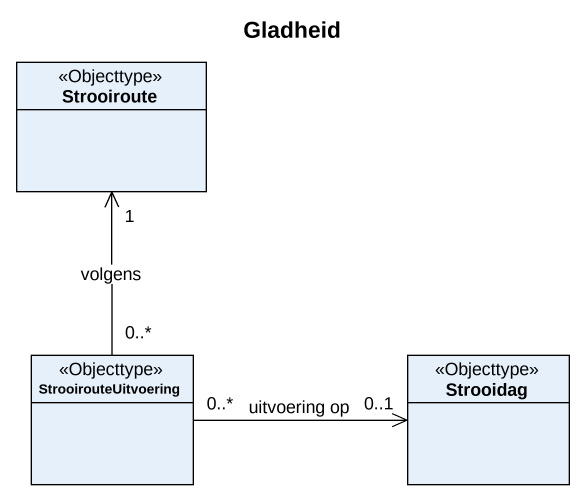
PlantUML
@startuml
title Gladheid
hide circle
hide empty members
class Strooiroute <<Objecttype>>
class StrooirouteUitvoering <<Objecttype>>
class Strooidag <<Objecttype>>
StrooirouteUitvoering "0..*" -up-> "1" Strooiroute : volgens
StrooirouteUitvoering "0..*" -right-> "0..1" Strooidag : uitvoering op
@enduml
